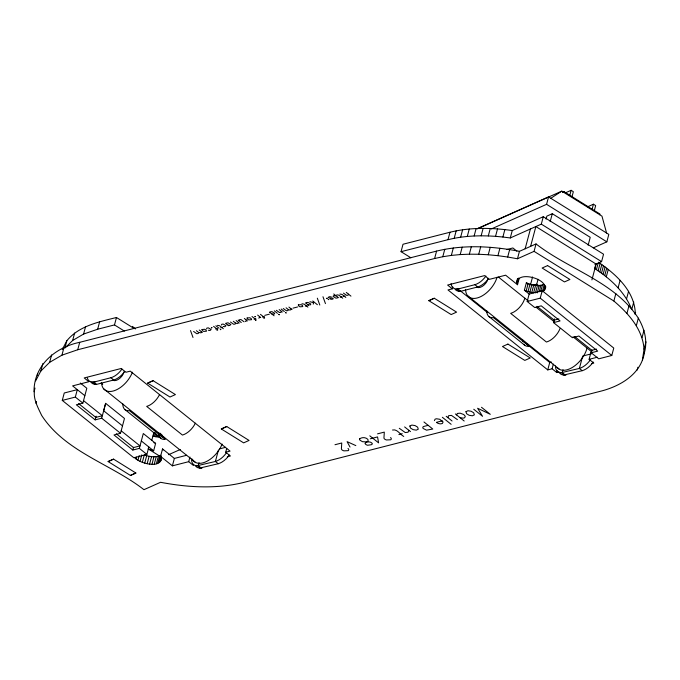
<?xml version="1.0" encoding="UTF-8"?>
<svg xmlns="http://www.w3.org/2000/svg" width="680" height="680" viewBox="0 0 680 680"><rect width="100%" height="100%" fill="white"/><g stroke="black" fill="none" stroke-linecap="round" stroke-linejoin="round"><path stroke-width="1.02" d="M196.418 330.718L198.636 332.495L198.245 333.531L196.741 333.684L193.596 331.44M201.458 331.772L201.059 332.817L198.636 332.495M206.558 328.831L206.916 328.032L208.42 327.887L211.148 329.528L210.018 330.523L208.327 330.25M221.417 325.031L221.782 324.232L223.278 324.088L226.015 325.728L224.884 326.723L223.193 326.451M226.287 323.791L226.644 322.991L228.14 322.847L230.877 324.488L229.746 325.482L228.055 325.21M233.308 321.291L235.526 323.068L235.135 324.105L233.631 324.258L230.486 322.014M238.349 322.346L238.238 323.076L237.184 323.578L235.526 323.068M270.096 312.587L270.453 311.797L271.957 311.644L274.686 313.284L274.337 314.083L271.864 314.007M281.384 311.346L280.984 312.383L279.488 312.536L276.344 310.293M286.084 307.802L288.303 309.578L287.912 310.615L286.407 310.769L283.262 308.524M291.125 308.856L291.023 309.587L289.96 310.089L288.303 309.578M306.212 303.356L306.578 302.566L308.074 302.413L310.811 304.053L310.454 304.852L307.989 304.776M313.267 304.13L313.616 301.699M337.714 297.177L337.356 297.976L335.861 298.129L333.124 296.48L333.48 295.681L335.945 295.757M348.517 294.185L348.118 295.222L346.613 295.375L343.476 293.131M408.808 430.278L408.059 432.242L405.221 432.531L399.296 428.289M434.409 420.639L435.089 419.144L436.543 418.769L439.739 419.279L443.079 421.957L442.399 423.462L440.946 423.835A3.68 1.827 14.9 0 1 437.333 422.986L436.5 422.314L442.306 420.835M456.637 414.962L457.317 413.457L460.147 413.176L463.7 414.486L465.307 416.271L464.635 417.784L463.173 418.149L459.977 417.639M545.156 285.422L543.677 290.989C552.449 278.902 513.485 269.084 517.523 284.725L519.248 278.231M635.341 314.356C635.069 291.397 616.275 274.405 598.4 262.233M239.054 320.756L239.445 319.719L240.958 319.566L244.095 321.81M447.873 417.639L448.613 415.684L451.46 415.395L457.385 419.637M34 391.774C33.796 365.415 55.318 347.327 79.713 342.312L436.577 251.099C463.726 244.469 492.21 246.134 519.443 251.328L536.044 243.933C568.99 269.662 614.652 281.673 638.325 318.172C644.394 328.567 647.836 340.841 644.376 352.716C640.985 374.357 619.828 386.452 600.287 391.306L243.423 482.519C216.274 489.149 187.791 487.483 160.556 482.29L143.956 489.685C111.01 463.956 65.348 451.945 41.675 415.446C37.723 407.116 32.24 397.511 34.986 388.059M37.306 375.445L37.604 373.473M642.396 360.145L644.028 349.274L646 341.844M134.572 457.538C139.179 463.539 163.608 469.778 160.556 456.365L162.537 448.936L174.369 458.422L186.609 455.294M35.623 380.902L40.851 371.008L42.823 363.579M36.006 403.368L36.499 401.514M40.851 371.008L49.632 362.346L51.603 354.926M49.632 362.346L61.94 355.173L63.911 347.752M64.855 348.202L66.827 340.782C78.957 325.822 98.77 321.963 116.467 317.492L134.385 328.644M65.56 347.497L72.641 340.476L74.621 333.047M62.279 400.418L64.252 392.989L77.308 389.649L75.335 397.077L62.279 400.418L133.824 457.75L146.88 454.418L148.852 446.989M61.94 355.173L77.741 349.741L79.713 342.312M72.641 340.476L83.589 334.067L85.561 326.647M83.589 334.067L97.656 329.222L99.637 321.793M122.494 425.867L103.666 410.779L105.647 403.35L124.474 418.438L120.521 433.287L101.694 418.2L95.166 419.875L76.338 404.778L82.866 403.113L86.819 388.263L80.291 383.036M87.337 377.995A14.696 8.466 -51.3 0 0 92.421 382.075L93.729 382.024L96.56 384.293L94.027 384.166A14.696 8.466 -51.3 0 1 90.593 381.403M97.656 329.222L114.486 324.921L116.467 317.492M95.166 419.875L96.152 416.16M101.694 418.2L105.647 403.35M120.521 433.287L113.994 434.962L132.821 450.05L133.56 447.262M136.085 458.932L136.578 457.079M132.821 450.05L139.349 448.375L143.302 433.525L155.618 443.394L153.637 450.823L148.138 448.902M137.955 460.25L139.188 455.608M140.055 461.397L141.78 454.894M142.324 462.366L144.305 454.937C149.549 456.731 155.72 457.827 160.905 455.269L158.924 462.689M144.713 463.139L146.684 455.719M151.776 440.317L153.884 432.395M154.165 432.514L153.179 436.228L155.694 436.704L159.332 436.968L160.319 433.253M147.16 463.717L149.132 456.288M154.445 436.492L155.431 432.777M155.694 436.704L156.434 433.916M149.608 464.075L151.581 456.646M156.935 436.849L157.429 434.996M158.151 436.934L159.137 433.228M151.997 464.193L153.969 456.773M160.726 436.008L161.219 434.146M154.275 464.075L156.247 456.654M162.078 434.979L161.585 436.84L163.625 436.466M156.383 463.7L158.355 456.271M157.76 463.258L159.732 455.829M159.868 462.026L161.356 456.45M160.59 461.252L161.577 457.538M161.075 460.402L161.568 458.55M160.556 456.365L172.388 465.851L174.369 458.422M172.388 465.851L188.708 461.677L189.95 457.037M199.036 462.697L198.186 465.868L199.733 468.078L218.221 463.735A15.104 8.704 -51.3 0 0 229.236 455.098M218.441 450.041L215.398 461.473L196.911 465.808A14.696 8.466 -51.3 0 1 191.539 459.025M227.324 456.781L230.409 455.991L225.7 452.225L226.695 448.511M410.899 257.805L401.047 251.676L403.019 244.248L449.973 232.246C470.322 227.213 491.623 227.638 512.261 230.537L543.286 216.699L603.551 254.209L601.579 261.639L594.932 264.596M77.741 349.741L434.605 258.527L436.577 251.099M434.605 258.527L442.79 256.725L444.762 249.305M401.047 251.676L448.001 239.675L449.973 232.246M448.001 239.675L454.197 238.28L456.169 230.86M442.79 256.725L451.341 255.417L453.313 247.987M454.197 238.28L460.632 237.209L462.613 229.78M451.341 255.417L460.207 254.575L462.188 247.146M558.866 372.036L556.81 372.563L552.109 368.789L547.757 369.903L447.967 289.935L452.319 288.822L452.812 286.969M460.632 237.209L467.287 236.445L469.268 229.016M467.287 236.445L474.138 235.977L476.111 228.556M460.207 254.575L469.353 254.192L471.325 246.763M451.078 283.662A14.696 8.466 -51.3 0 0 456.408 289.034L457.716 288.991L460.547 291.252L458.014 291.125A14.696 8.466 -51.3 0 1 455.192 289.349M474.138 235.977L481.142 235.815L483.114 228.386M469.353 254.192L478.712 254.26L480.692 246.831M481.142 235.815L488.291 235.934L490.263 228.505M478.712 254.26L488.257 254.762L490.229 247.333M488.291 235.934L495.541 236.334L497.522 228.913M488.257 254.762L497.921 255.68L499.902 248.259M495.541 236.334L502.885 237.014L504.858 229.594M502.885 237.014L510.281 237.957L512.261 230.537M497.921 255.68L507.679 257.023L509.66 249.594M507.679 257.023L517.471 258.757L519.443 251.328M525.147 248.786L530.417 228.981M516.723 281.596L517.454 278.808M516.732 282.591L517.718 278.885M516.995 283.637L518.483 278.069M530.596 246.355L535.865 226.559L596.13 264.07L591.914 279.913M517.471 258.757L534.063 251.353L536.044 243.933M510.281 237.957L541.314 224.128L543.286 216.699M491.377 228.939L546.584 204.323L548.556 196.894L608.821 234.404L606.84 241.833L593.283 247.877M529.303 294.168L524.382 290.224L526.354 282.795C531.879 285.234 538.433 286.594 544.246 284.385L542.274 291.813M535.611 285.362L533.638 292.791L529.881 292.145L526.159 290.981L528.139 283.56M546.057 219.096L546.847 216.13L552.296 213.698L590.24 237.32L588.132 245.242M528.003 291.626L529.983 284.197M530.468 284.886L532.567 276.964M554.54 318.894L553.545 322.609L560.073 320.935L541.246 305.847L534.718 307.522L527.187 301.486L529.167 294.058L542.223 290.717L613.768 348.058L611.788 355.478L598.731 358.819L591.2 352.784L591.948 349.996M529.881 292.145L531.854 284.716M550.188 221.621L552.296 213.698M531.769 292.536L533.74 285.107M533.001 285.158L536.733 284.206L538.05 279.259M535.466 292.91L537.446 285.49M537.234 292.893L539.215 285.473M564.026 192.533L564.221 191.785L599.938 214.021L599.743 214.761M539.155 291.813L540.889 285.311M540.719 291.507L542.444 285.005M527.187 301.486L540.243 298.146L542.223 290.717M569.806 195.262L571.123 190.315L573.351 191.701L572.033 196.656M544.68 290.003L545.666 286.288M545.266 288.864L545.76 287.011M547.757 369.903L549.729 362.474L551.471 362.032M592.127 209.159L593.444 204.204L595.671 205.598L594.354 210.545M552.109 368.789L553.341 364.149M556.81 372.563L557.303 370.71M563.023 369.665L562.173 372.835L563.72 375.037L582.207 370.694A15.104 8.704 -51.3 0 0 593.215 362.058M595.918 263.874L594.685 268.524C610.308 278.63 624.852 291.856 631.762 309.485L633.743 302.065M596.428 269.654L598.154 263.16M598.137 270.81L600.117 263.381M599.828 271.983L601.8 264.554M601.486 273.164L603.466 265.744M603.117 274.372L605.098 266.942M582.42 357.008L579.385 368.433L560.898 372.776A14.696 8.466 -51.3 0 1 555.526 365.984M604.724 275.587L606.696 268.166M606.288 276.828L608.269 269.399M591.753 363.63L593.802 363.111L589.101 359.337L591.073 351.909M644.028 349.274C642.753 329.222 628.439 313.429 613.87 301.027L615.851 293.607M618.12 287.75L620.101 280.33M626.603 298.716L628.575 291.286M626.977 313.301L628.957 305.873M635.12 314.271L635.613 312.418M636.352 325.601L638.325 318.172M642.022 337.671L643.994 330.25M637.177 370.039L637.917 367.251M62.228 349.613L66.827 340.782M643.424 354.518L644.376 352.716M550.792 198.288L561.799 191.139L601.97 216.146L606.586 233.019M476.884 228.854L548.556 196.894M477.53 228.718L561.799 191.139M562.496 192.559L564.221 191.785M565.31 192.899L571.123 190.315M147.645 383.12L153.094 380.69L175.415 394.578L169.966 397.018L147.645 383.12L153.094 380.69M587.63 206.796L593.444 204.204M428.825 300.671L434.274 298.24L456.594 312.128L451.146 314.56L428.825 300.671L434.274 298.24M108.111 461.558L113.56 459.127L135.881 473.017L130.432 475.447L108.111 461.558L113.56 459.127M221.306 428.969L226.754 426.538L249.067 440.436L243.627 442.867L221.306 428.969L226.754 426.538M168.657 454.673L180.293 449.488M130.432 475.447L135.881 473.017M506.762 249.534L512.881 247.962L516.842 251.141M217.421 325.354L219.589 325.737L223.363 328.754M301.962 303.739L304.139 304.122L307.904 307.148M336.812 294.831L338.98 295.214L342.754 298.24M339.889 294.049L342.057 294.431L345.831 297.449M264.767 315.358L269.39 314.177M292.944 308.159L297.568 306.977M215.662 329.086L217.447 328.627M220.787 327.769L222.573 327.318M245.386 321.487L246.44 320.986L246.1 319.898M254.09 319.26L255.875 318.801M258.706 318.078L259.769 317.577L259.428 316.489M262.548 317.101L264.333 316.642M305.328 306.161L307.113 305.702M340.178 297.253L341.964 296.795M343.247 296.471L345.041 296.012M216.954 330.395L217.753 329.953L217.353 329.358L213.579 326.332M255.382 320.569L256.181 320.127L255.782 319.532L252.008 316.506M263.84 318.41L264.639 317.968L264.24 317.373L260.466 314.347M121.916 369.096A15.104 8.704 -51.3 0 1 110.908 377.731L93.704 382.126L95.132 381.76M457.691 289.085L474.887 284.69A15.104 8.704 -51.3 0 0 485.902 276.054M96.534 384.387L113.73 379.993A15.104 8.704 -51.3 0 0 124.737 371.356M460.513 291.354L477.717 286.96A15.104 8.704 -51.3 0 0 488.725 278.315M558.866 318.937L554.208 320.127L537.013 306.357M596.521 349.112L591.863 350.31L574.668 336.532M591.2 352.784L597.729 351.118L578.901 336.022L572.373 337.697L553.545 322.609M219.682 448.842L225.615 447.321M582.675 356.056L591.575 353.778M225.7 452.225L230.052 451.112L130.271 371.144L125.919 372.257L121.21 368.483L84.218 377.935L88.927 381.709L72.607 385.883L84.838 395.692M589.101 359.337L597.261 357.247M334.985 444.728L341.76 442.994L341.402 448.842A3.017 1.504 14.9 0 0 343.893 450.848L348.143 450.662A3.893 1.938 14.9 0 0 348.398 448.825L347.973 448.486M377.545 433.849L384.31 432.115L383.953 437.962A3.017 1.504 14.9 0 0 386.452 439.969L390.694 439.781A3.893 1.938 14.9 0 0 390.957 437.945L390.532 437.606M392.53 430.015C397.222 428.74 400.103 434.639 403.75 436.45M370.302 438.787L377.561 436.934L378.599 442.875L369.809 435.829M428.153 425.332L423.793 426.453L422.764 427.15L423.045 428.409L426.538 430.168L432.769 429.029L423.971 421.982M398.879 434.588L402.254 433.721M457.716 288.991L459.111 288.728M559.071 372.113A14.696 8.466 -51.3 0 0 563.72 375.037L566.432 374.731M195.695 466.123A14.696 8.466 -51.3 0 0 199.733 468.078L202.444 467.763M560.898 372.776L562.207 372.733L565.038 374.995M196.911 465.808L198.22 465.766L201.05 468.027M309.91 301.707L313.48 302.668M330.284 299.072L331.976 299.353L333.302 298.784L332.418 298.07L329.434 298.12A1.216 0.603 14.9 0 1 328.329 297.236L329.647 296.667L331.339 296.939M524.382 290.224L526.159 290.981M153.833 442.629L155.618 443.394M355.827 445.596L347.08 441.635L350.022 447.075M546.584 204.323L606.84 241.833M541.314 224.128L601.579 261.639M534.063 251.353L613.87 301.027M114.486 324.921L124.346 331.058M148.291 449.004L159.519 456M456.408 289.034L459.263 291.295M92.421 382.075L95.276 384.336M536.733 284.206L539.036 286.059M526.354 282.795L527.994 284.113M540.243 298.146L611.788 355.478M517.523 284.725L505.631 275.196L489.311 279.37L484.602 275.596L447.61 285.048L452.319 288.822M498.474 277.083L528.088 300.806M536.214 307.326L554.106 321.657M572.968 336.77L591.906 351.951M474.887 284.69L477.717 286.96M582.207 370.694L579.385 368.433A15.104 8.704 -51.3 0 0 590.393 359.796M467.5 295.622L559.64 369.469M459.841 290.436L487.05 312.248M522.512 340.671L549.729 362.474M562.173 372.835L564.995 375.096M488.929 316.548L524.696 345.219M346.298 292.409L350.957 296.14M481.5 407.277L490.288 414.324L477.632 408.263L482.554 416.304L473.764 409.258M333.736 293.981L338.385 297.712M455.387 413.95L464.177 420.997M312.732 300.985L317.39 304.725M305.55 302.821L308.652 305.311M446.199 416.296L452.064 420.997M442.348 417.282L451.146 424.328M288.906 307.079L292.009 309.57M281.223 309.043L284.325 311.534M279.166 309.57L282.276 312.052M274.303 310.811L277.406 313.301M269.433 312.052L274.091 315.792M404.625 426.929L410.482 431.622M257.652 315.07L260.754 317.551M244.332 318.469L247.435 320.96M238.17 320.05L241.273 322.532M236.13 320.569L239.232 323.06M225.615 323.255L228.726 325.745M215.892 325.745L218.994 328.227M199.24 329.995L202.343 332.486M132.405 326.4L135.549 328.916M110.908 377.731L113.73 379.993M218.221 463.735L215.398 461.473A15.104 8.704 -51.3 0 0 226.406 452.829M101.073 383.01L102.722 384.327M103.513 388.662L195.653 462.51M198.186 465.868L201.017 468.129M124.942 409.581L160.718 438.252M188.708 461.677L193.418 465.452M141.321 440.954L153.637 450.823M83.529 400.639L102.357 415.726L95.829 417.392L78.633 403.623M121.184 430.814L140.012 445.901L133.484 447.576L116.288 433.798M75.335 397.077L82.866 403.113M139.349 448.375L146.88 454.418M162.537 448.936L163.047 450.015M322.966 296.735L325.457 303.603M317.322 298.18L319.812 305.039M190.51 330.591L193.001 337.458M524.832 298.205A15.104 8.704 -51.3 0 1 510.663 313.361L546.431 342.031A15.104 8.704 -51.3 0 0 560.057 328.508M486.804 310.913A14.696 8.466 -51.3 0 0 492.175 317.704L493.493 317.653L529.261 346.324L527.952 346.375A14.696 8.466 -51.3 0 1 523.914 344.42M522.623 341.003A14.696 8.466 -51.3 0 1 522.58 339.583M497.097 277.262A21.088 12.146 -51.3 0 1 479.289 297.279A21.088 12.146 -51.3 0 1 465.587 289.756M587.027 348.194A21.088 12.146 -51.3 0 1 573.087 366.988A21.088 12.146 -51.3 0 1 557.167 367.48M488.079 278.707A8.492 4.896 -51.3 0 1 477.046 287.283M122.825 403.954A14.696 8.466 -51.3 0 0 128.189 410.737L129.506 410.695L165.274 439.365L163.965 439.408A14.696 8.466 -51.3 0 1 159.928 437.461M158.644 434.036A14.696 8.466 -51.3 0 1 158.593 432.616M159.588 394.527A15.104 8.704 -51.3 0 1 146.676 406.394L182.452 435.064A15.104 8.704 -51.3 0 0 195.356 423.19M132.447 372.19A21.088 12.146 -51.3 0 1 114.461 390.635A21.088 12.146 -51.3 0 1 101.6 382.789M222.113 444.048A21.088 12.146 -51.3 0 1 206.762 461.371A21.088 12.146 -51.3 0 1 192.304 459.127M124.092 371.748A8.492 4.896 -51.3 0 1 113.067 380.315M211.905 327.7L211.395 327.828L211.905 327.7M255.459 316.565L254.94 316.693L255.459 316.565M327.199 298.231L326.68 298.358L327.199 298.231M328.746 299.472L328.236 299.6L328.746 299.472M359.584 438.881L359.873 440.138L362.466 441.694L369.861 442.008A2.992 1.488 14.9 0 1 372.368 444.014L371.356 444.728L367.531 445.256A3.06 1.522 14.9 0 1 365.024 443.241L368.109 441.116L367.888 439.408C365.772 437.18 361.973 437.062 359.584 438.881M202.011 329.519L202.359 330.607L203.719 331.423L206.465 331.202L206.133 330.115L204.765 329.29L202.011 329.519M220.32 329.298L220.77 329.647L220.32 329.298M247.103 317.993L247.452 319.082L248.803 319.906L251.557 319.676L251.218 318.589L249.857 317.764L247.103 317.993M278.74 314.364L279.183 314.721L278.74 314.364M285.651 312.596L286.093 312.953L285.651 312.596M298.341 304.903L298.69 305.983L300.05 306.808L302.796 306.578L302.455 305.49L301.096 304.666L298.341 304.903M409.861 426.028L410.516 428.077L413.075 429.624L416.271 430.142L418.268 429.199L417.63 427.142L415.063 425.587L411.876 425.076L409.861 426.028M465.953 411.697L466.599 413.738L469.158 415.293L472.353 415.803L474.36 414.859L473.713 412.802L471.146 411.247L467.959 410.737L465.953 411.697M547.587 265.591L542.138 268.022L564.46 281.92L569.908 279.488L547.587 265.591M507.926 344.089L502.477 346.519L524.798 360.409L530.247 357.977L507.926 344.089"/></g></svg>
